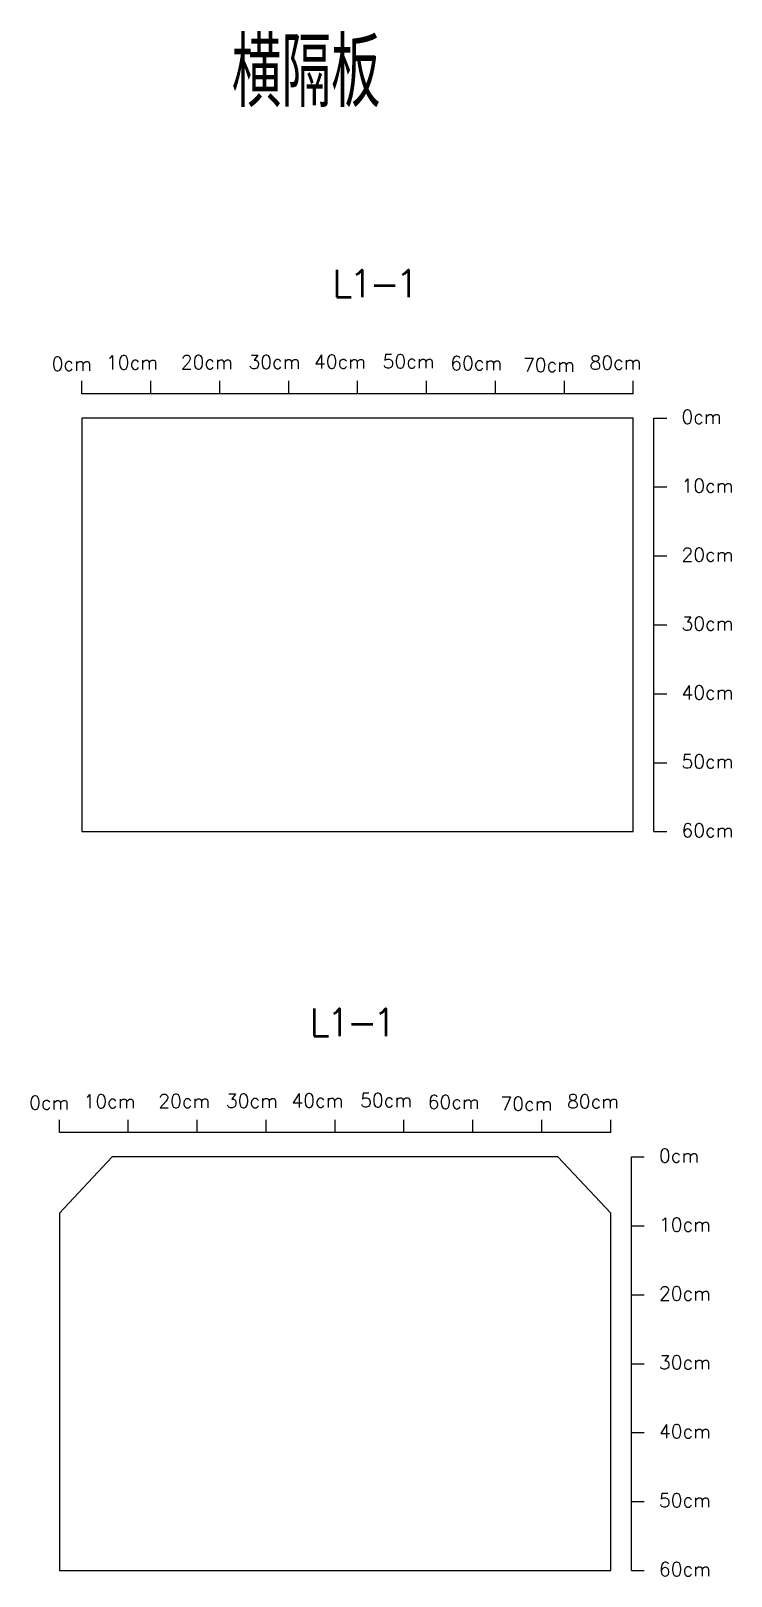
# Model space of a CAD drawing. Header units: millimetres. Extents: x -1282 to 12907, y -5521 to 1235.
# Drawn here: x 10187 to 11203, y -5232 to -2990 of the extents above; entities that cross this region are included whole.
import ezdxf

# ---------------------------------------------------------------- set-up
doc = ezdxf.new("R2010")
doc.units = ezdxf.units.MM
doc.layers.add('底图', color=7, linetype='Continuous')
doc.styles.get("Standard").update_dxf_attribs({"font": 'txt', "bigfont": 'gbcbig.shx'})

msp = doc.modelspace()

# ---------------------------------------------------------------- linework, layer by layer
at = {"layer": '底图'}
for p, q in [((10260.966, -3516.385), (10260.966, -3497.778)), ((11060.966, -3516.385), (10260.966, -3516.385)), ((10360.966, -3516.385), (10360.966, -3497.778)), ((10460.966, -3516.385), (10460.966, -3497.778)), ((10560.966, -3516.385), (10560.966, -3497.778)), ((10660.966, -3516.385), (10660.966, -3497.778)), ((10760.966, -3516.385), (10760.966, -3497.778)), ((10860.966, -3516.385), (10860.966, -3497.778)), ((10960.966, -3516.385), (10960.966, -3497.778)), ((11060.966, -3516.385), (11060.966, -3497.778)), ((10260.966, -3551.622), (10260.966, -4151.622)), ((10360.966, -3551.622), (10260.966, -3551.622)), ((10460.966, -3551.622), (10360.966, -3551.622)), ((10560.966, -3551.622), (10460.966, -3551.622)), ((10660.966, -3551.622), (10560.966, -3551.622)), ((10760.966, -3551.622), (10660.966, -3551.622)), ((10860.966, -3551.622), (10760.966, -3551.622)), ((10960.966, -3551.622), (10860.966, -3551.622)), ((11060.966, -3551.622), (10960.966, -3551.622)), ((11060.966, -4151.622), (11060.966, -3551.622)), ((11090.983, -4151.622), (11090.983, -3551.622)), ((11090.983, -3551.622), (11109.59, -3551.622)), ((11090.983, -3651.622), (11109.59, -3651.622)), ((11090.983, -3751.622), (11109.59, -3751.622)), ((11090.983, -3851.622), (11109.59, -3851.622)), ((11090.983, -3951.622), (11109.59, -3951.622)), ((11090.983, -4051.622), (11109.59, -4051.622)), ((10260.966, -4151.622), (11060.966, -4151.622)), ((11090.983, -4151.622), (11109.59, -4151.622)), ((10228.276, -4588.338), (10228.276, -4569.732)), ((10328.276, -4588.338), (10328.276, -4569.732)), ((10428.276, -4588.338), (10428.276, -4569.732)), ((10528.276, -4588.338), (10528.276, -4569.732)), ((10628.276, -4588.338), (10628.276, -4569.732)), ((10728.276, -4588.338), (10728.276, -4569.732)), ((10828.276, -4588.338), (10828.276, -4569.732)), ((10928.276, -4588.338), (10928.276, -4569.732)), ((11028.276, -4588.338), (11028.276, -4569.732)), ((11028.276, -4588.338), (10228.276, -4588.338)), ((10228.276, -4705.12), (10305.026, -4623.576)), ((10328.276, -4623.576), (10305.026, -4623.576)), ((10428.276, -4623.576), (10328.276, -4623.576)), ((10528.276, -4623.576), (10428.276, -4623.576)), ((10628.276, -4623.576), (10528.276, -4623.576)), ((10728.276, -4623.576), (10628.276, -4623.576)), ((10828.276, -4623.576), (10728.276, -4623.576)), ((10928.276, -4623.576), (10828.276, -4623.576)), ((10951.527, -4623.576), (10928.276, -4623.576)), ((11028.276, -4705.12), (10951.527, -4623.576)), ((11058.293, -5223.576), (11058.293, -4623.576)), ((11058.293, -4623.576), (11076.9, -4623.576)), ((10228.276, -4705.12), (10228.276, -5223.576)), ((11028.276, -5223.576), (11028.276, -4705.12)), ((11058.293, -4723.576), (11076.9, -4723.576)), ((11058.293, -4823.576), (11076.9, -4823.576)), ((11058.293, -4923.576), (11076.9, -4923.576)), ((11058.293, -5023.576), (11076.9, -5023.576)), ((11058.293, -5123.576), (11076.9, -5123.576)), ((10228.276, -5223.576), (11028.276, -5223.576)), ((11058.293, -5223.576), (11076.9, -5223.576))]:
    msp.add_line(p, q, dxfattribs=at)

# ---------------------------------------------------------------- texts
for s, insert, char_height, width, attachment_point in [('横隔板', (10478.336, -3000.297), 100, 705.605, 1), ('{\\T0.8;L1-1}', (10623.989, -3336.373), 40, 90.49877, 1), ('0cm', (10275.306, -3482.889), 20, 90.49877, 9), ('10cm', (10371.344, -3480.978), 20, 90.49877, 9), ('20cm', (10479.845, -3480.575), 20, 90.49877, 9), ('30cm', (10577.961, -3480.173), 20, 90.49877, 9), ('40cm', (10673.098, -3479.762), 20, 90.49877, 9), ('50cm', (10772.691, -3479.359), 20, 90.49877, 9), ('60cm', (10870.801, -3481.921), 20, 90.49877, 9), ('70cm', (10976.34, -3484.491), 20, 90.49877, 9), ('80cm', (11072.962, -3481.113), 20, 90.49877, 9), ('0cm', (11130.926, -3539.788), 20, 90.49877, 1), ('10cm', (11130.926, -3639.788), 20, 90.49877, 1), ('20cm', (11130.926, -3739.788), 20, 90.49877, 1), ('30cm', (11130.926, -3839.788), 20, 90.49877, 1), ('40cm', (11130.926, -3939.788), 20, 90.49877, 1), ('50cm', (11130.926, -4039.788), 20, 90.49877, 1), ('60cm', (11130.926, -4139.788), 20, 90.49877, 1), ('{\\T0.8;L1-1}', (10591.299, -4408.326), 40, 90.49877, 1), ('0cm', (10242.616, -4554.843), 20, 90.49877, 9), ('10cm', (10338.654, -4552.932), 20, 90.49877, 9), ('20cm', (10447.155, -4552.528), 20, 90.49877, 9), ('30cm', (10545.271, -4552.127), 20, 90.49877, 9), ('40cm', (10640.408, -4551.716), 20, 90.49877, 9), ('50cm', (10740.001, -4551.313), 20, 90.49877, 9), ('60cm', (10838.111, -4553.875), 20, 90.49877, 9), ('70cm', (10943.65, -4556.445), 20, 90.49877, 9), ('80cm', (11040.272, -4553.066), 20, 90.49877, 9), ('0cm', (11098.236, -4611.742), 20, 90.49877, 1), ('10cm', (11098.236, -4711.742), 20, 90.49877, 1), ('20cm', (11098.236, -4811.742), 20, 90.49877, 1), ('30cm', (11098.236, -4911.742), 20, 90.49877, 1), ('40cm', (11098.236, -5011.742), 20, 90.49877, 1), ('50cm', (11098.236, -5111.742), 20, 90.49877, 1), ('60cm', (11098.236, -5211.742), 20, 90.49877, 1)]:
    msp.add_mtext(s, dxfattribs=dict(at, insert=insert, char_height=char_height, width=width, attachment_point=attachment_point))

doc.saveas('drawing.dxf')
